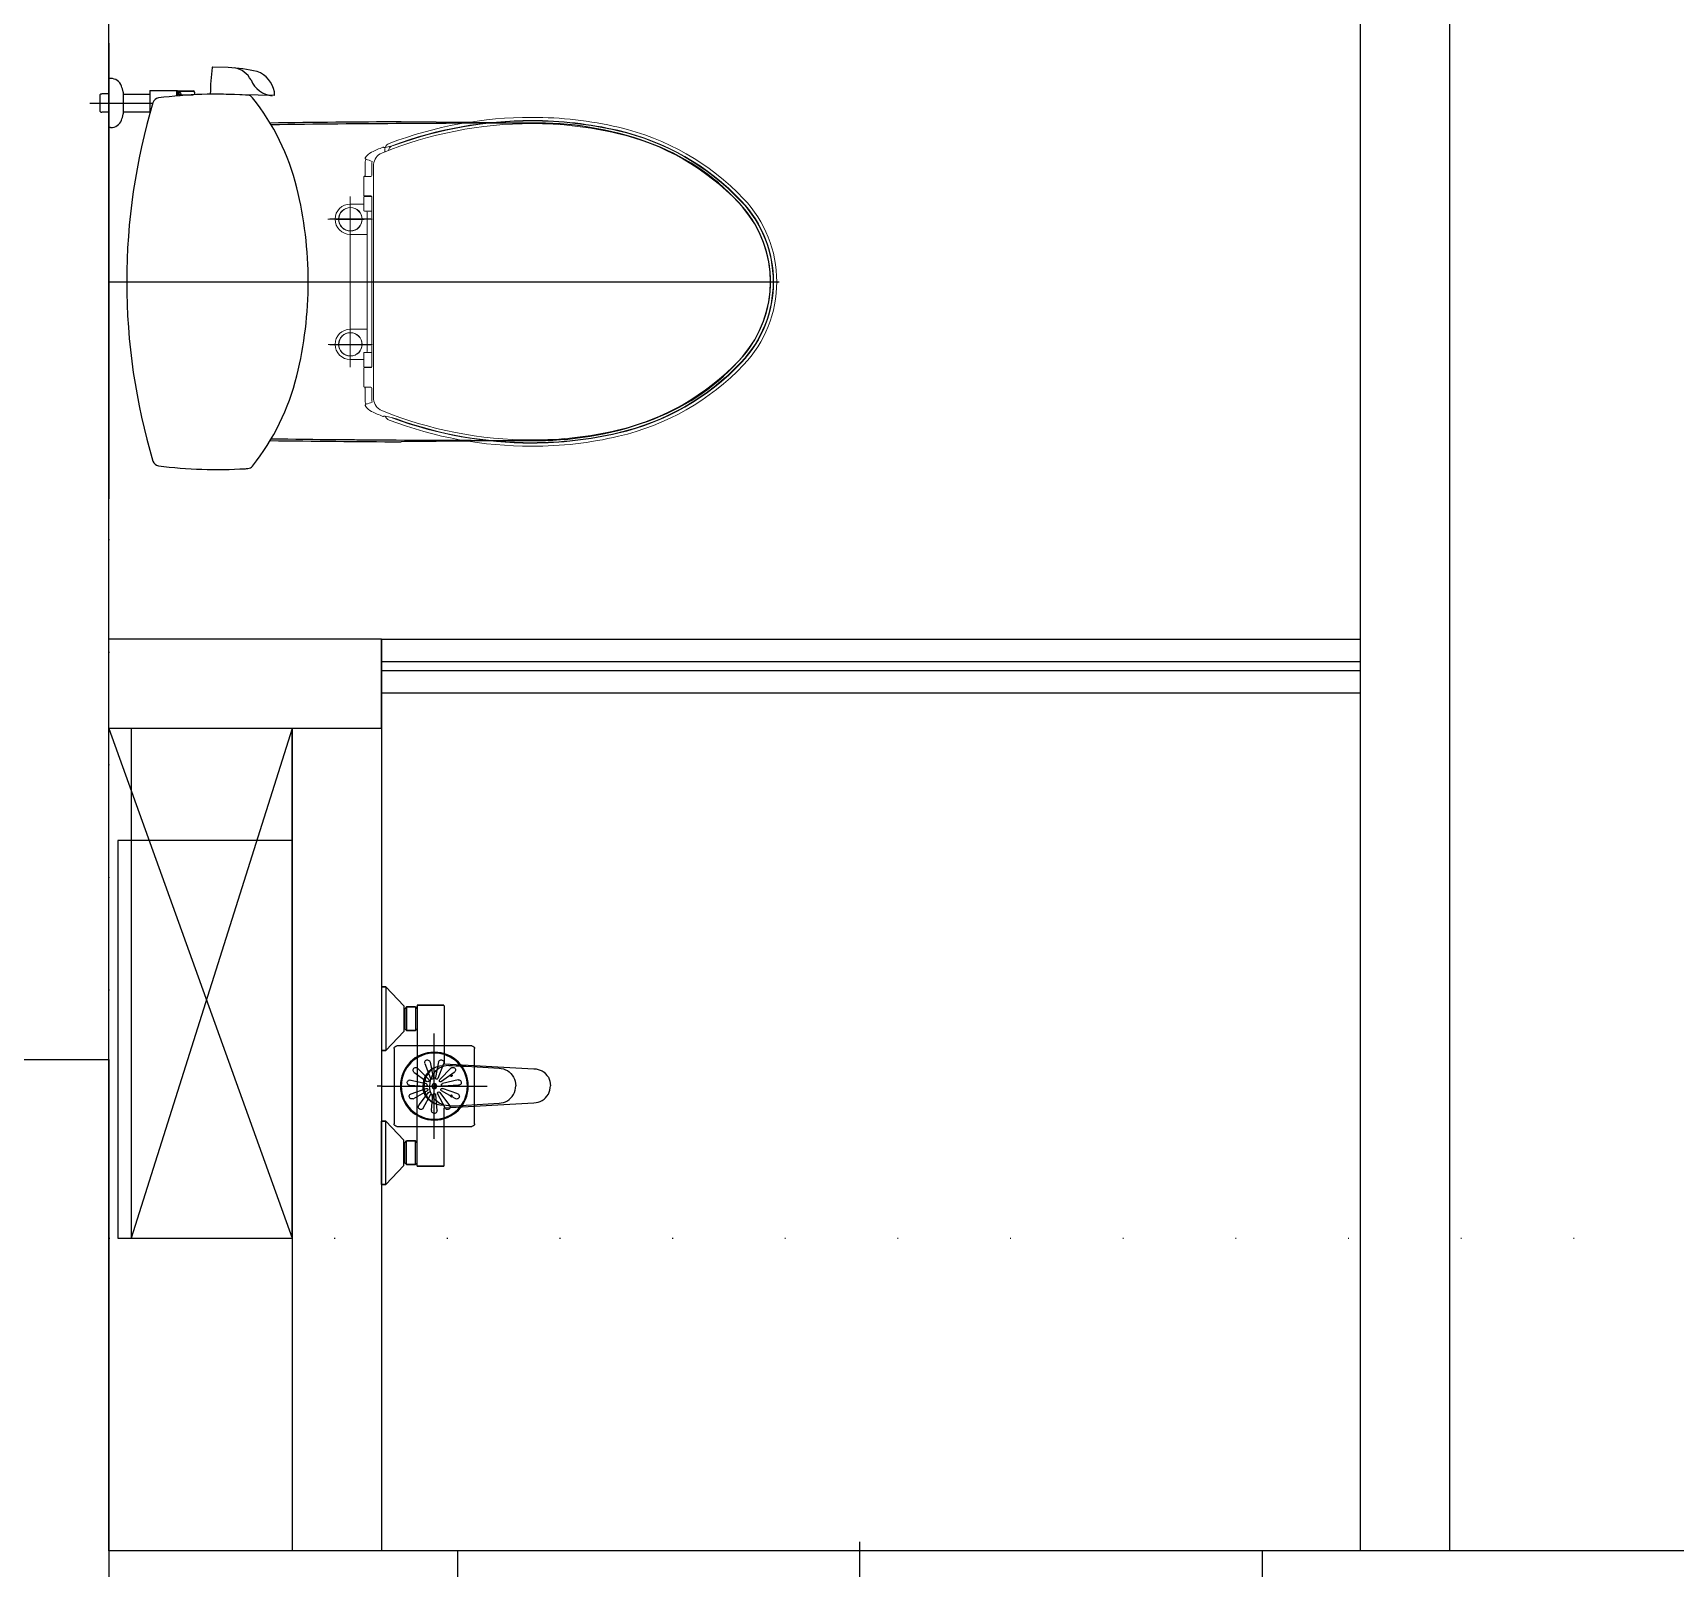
# Model space of a CAD drawing. Header units: millimetres. Extents: x 45074 to 106565, y 51012 to 60222.
# Drawn here: x 104256.9 to 104440.5, y 56368.6 to 56540.4 of the extents above; entities that cross this region are included whole.
import ezdxf

# ---------------------------------------------------------------- set-up
doc = ezdxf.new("R2010")
doc.units = ezdxf.units.MM
doc.header["$LTSCALE"] = 50
doc.header["$MEASUREMENT"] = 0
doc.linetypes.add('DASH_CENTER', pattern=[14, 11, -1, 1, -1])
doc.linetypes.add('DOT', pattern=[0.25, 0, -0.25])
doc.layers.get('0').update_dxf_attribs({"color": 8, "linetype": 'CONTINUOUS'})
doc.layers.add('00', color=7, linetype='DOT')

# ---------------------------------------------------------------- blocks, each defined once
blk = doc.blocks.new('*U31', base_point=(551700.96, 44174.06))
for p, q in [((551700.96, 44185.56), (551700.96, 44165.56)), ((551655.96, 44166.56), (551655.96, 44181.56)), ((551655.96, 44181.56), (551745.96, 44181.56)), ((551661.96, 44181.56), (551661.96, 44169.56)), ((551739.96, 44181.56), (551739.96, 44169.56)), ((551745.96, 44166.56), (551745.96, 44181.56)), ((551661.96, 44177.56), (551704.96, 44177.56)), ((551739.96, 44173.56), (551696.96, 44173.56)), ((551655.96, 44169.56), (551745.96, 44169.56)), ((551655.96, 44166.56), (551745.96, 44166.56))]:
    blk.add_line(p, q)
blk = doc.blocks.new('1247A')
for p, q in [((-13298.51, 8267.25), (-13298.01, 8267.25)), ((-13298.01, 8267.25), (-13298.51, 8267.25)), ((-13298.51, 8267.25), (-13298.51, 8267.12)), ((-13298.51, 8267.12), (-13298.51, 8266.77)), ((-13298.51, 8266.77), (-13298.51, 8266.2)), ((-13298.51, 8266.2), (-13298.51, 8265.46)), ((-13298.01, 8267.25), (-13296.01, 8265.12)), ((-13298.01, 8267.25), (-13296.01, 8265.12)), ((-13298.01, 8267.25), (-13298.01, 8267.12)), ((-13298.01, 8267.12), (-13298.01, 8266.77)), ((-13298.01, 8266.77), (-13298.01, 8266.2)), ((-13298.01, 8266.2), (-13298.01, 8265.46)), ((-13298.51, 8265.46), (-13298.51, 8264.61)), ((-13298.51, 8264.61), (-13298.51, 8263.7)), ((-13298.01, 8265.46), (-13298.01, 8264.61)), ((-13298.01, 8264.61), (-13298.01, 8263.7)), ((-13296.01, 8265.12), (-13296.01, 8265.07)), ((-13296.01, 8265.07), (-13296.01, 8264.93)), ((-13296.01, 8264.93), (-13296.01, 8264.82)), ((-13296.01, 8264.93), (-13296.01, 8264.7)), ((-13296.01, 8264.82), (-13295.91, 8264.82)), ((-13296.01, 8264.82), (-13296.01, 8264.77)), ((-13295.91, 8264.82), (-13296.01, 8264.82)), ((-13296.01, 8264.77), (-13296.01, 8264.66)), ((-13296.01, 8264.7), (-13296.01, 8264.41)), ((-13296.01, 8264.66), (-13296.01, 8264.49)), ((-13296.01, 8264.49), (-13296.01, 8264.26)), ((-13296.01, 8264.41), (-13296.01, 8264.06)), ((-13296.01, 8264.26), (-13296.01, 8263.98)), ((-13295.71, 8265.02), (-13295.91, 8264.82)), ((-13295.91, 8264.82), (-13295.91, 8264.77)), ((-13295.91, 8264.77), (-13295.91, 8264.66)), ((-13295.91, 8264.66), (-13295.91, 8264.49)), ((-13295.91, 8264.49), (-13295.91, 8264.26)), ((-13295.91, 8264.26), (-13295.91, 8263.98)), ((-13295.71, 8265.02), (-13295.51, 8265.02)), ((-13295.51, 8265.02), (-13295.71, 8265.02)), ((-13295.71, 8265.02), (-13295.71, 8264.97)), ((-13295.71, 8264.97), (-13295.71, 8262.38)), ((-13295.51, 8265.02), (-13295.21, 8265.02)), ((-13295.21, 8265.02), (-13295.51, 8265.02)), ((-13294.91, 8265.02), (-13295.21, 8265.02)), ((-13295.21, 8265.02), (-13294.91, 8265.02)), ((-13294.91, 8265.02), (-13294.71, 8265.02)), ((-13294.71, 8265.02), (-13294.91, 8265.02)), ((-13294.71, 8265.02), (-13294.51, 8264.82)), ((-13294.71, 8265.02), (-13294.71, 8264.97)), ((-13294.71, 8264.97), (-13294.71, 8262.38)), ((-13294.01, 8265.2), (-13294.51, 8265.2)), ((-13294.51, 8265.2), (-13294.01, 8265.2)), ((-13294.51, 8265.2), (-13294.51, 8265.14)), ((-13294.51, 8265.14), (-13294.51, 8256.2)), ((-13294.51, 8265.14), (-13294.51, 8256.2)), ((-13293.51, 8265.2), (-13294.01, 8265.2)), ((-13294.01, 8265.2), (-13293.51, 8265.2)), ((-13293, 8265.2), (-13293.51, 8265.2)), ((-13293.51, 8265.2), (-13293, 8265.2)), ((-13293, 8265.2), (-13292.54, 8265.2)), ((-13292.54, 8265.2), (-13293, 8265.2)), ((-13292.54, 8265.2), (-13292.13, 8265.2)), ((-13292.13, 8265.2), (-13292.54, 8265.2)), ((-13292.13, 8265.2), (-13291.82, 8265.2)), ((-13291.82, 8265.2), (-13292.13, 8265.2)), ((-13291.82, 8265.2), (-13291.63, 8265.2)), ((-13291.63, 8265.2), (-13291.82, 8265.2)), ((-13291.63, 8265.2), (-13291.55, 8265.2)), ((-13291.55, 8265.2), (-13291.63, 8265.2)), ((-13291.55, 8265.2), (-13291.51, 8265.14)), ((-13291.51, 8265.14), (-13291.51, 8258.66)), ((-13291.51, 8265.14), (-13291.51, 8258.66)), ((-13298.51, 8263.7), (-13298.51, 8262.79)), ((-13298.51, 8262.79), (-13298.51, 8261.93)), ((-13298.01, 8263.7), (-13298.01, 8262.79)), ((-13298.01, 8262.79), (-13298.01, 8261.93)), ((-13296.01, 8262.28), (-13298.01, 8260.15)), ((-13296.01, 8264.06), (-13296.01, 8263.7)), ((-13296.01, 8263.98), (-13296.01, 8263.7)), ((-13296.01, 8263.7), (-13296.01, 8263.33)), ((-13296.01, 8263.7), (-13296.01, 8263.42)), ((-13296.01, 8263.42), (-13296.01, 8263.14)), ((-13296.01, 8263.33), (-13296.01, 8262.99)), ((-13296.01, 8263.14), (-13296.01, 8262.91)), ((-13296.01, 8262.99), (-13296.01, 8262.7)), ((-13296.01, 8262.91), (-13296.01, 8262.74)), ((-13296.01, 8262.74), (-13296.01, 8262.62)), ((-13296.01, 8262.7), (-13296.01, 8262.47)), ((-13296.01, 8262.62), (-13296.01, 8262.58)), ((-13296.01, 8262.58), (-13296.01, 8262.47)), ((-13296.01, 8262.58), (-13295.91, 8262.58)), ((-13295.91, 8262.58), (-13296.01, 8262.58)), ((-13296.01, 8262.47), (-13296.01, 8262.33)), ((-13296.01, 8262.33), (-13296.01, 8262.28)), ((-13295.91, 8263.98), (-13295.91, 8263.7)), ((-13295.91, 8263.7), (-13295.91, 8263.42)), ((-13295.91, 8263.42), (-13295.91, 8263.14)), ((-13295.91, 8263.14), (-13295.91, 8262.91)), ((-13295.91, 8262.91), (-13295.91, 8262.74)), ((-13295.91, 8262.74), (-13295.91, 8262.62)), ((-13295.91, 8262.62), (-13295.91, 8262.58)), ((-13295.91, 8262.58), (-13295.71, 8262.38)), ((-13295.21, 8262.38), (-13295.71, 8262.38)), ((-13295.71, 8262.38), (-13295.21, 8262.38)), ((-13294.91, 8262.38), (-13295.21, 8262.38)), ((-13295.21, 8262.38), (-13294.91, 8262.38)), ((-13294.91, 8262.38), (-13294.71, 8262.38)), ((-13294.71, 8262.38), (-13294.91, 8262.38)), ((-13294.51, 8262.58), (-13294.71, 8262.38)), ((-13298.51, 8261.93), (-13298.51, 8261.19)), ((-13298.51, 8261.19), (-13298.51, 8260.63)), ((-13298.51, 8260.63), (-13298.51, 8260.28)), ((-13298.01, 8261.93), (-13298.01, 8261.19)), ((-13298.01, 8261.19), (-13298.01, 8260.63)), ((-13298.01, 8260.63), (-13298.01, 8260.28)), ((-13298.51, 8260.28), (-13298.51, 8260.15)), ((-13298.51, 8260.15), (-13298.01, 8260.15)), ((-13298.01, 8260.15), (-13298.51, 8260.15)), ((-13298.51, 8252.25), (-13298.51, 8260.15)), ((-13298.01, 8260.28), (-13298.01, 8260.15)), ((-13291.51, 8258.66), (-13281.48, 8258.1)), ((-13293.82, 8256.76), (-13293.9, 8256.2)), ((-13293.61, 8257.29), (-13293.82, 8256.76)), ((-13293.67, 8256.76), (-13293.72, 8256.49)), ((-13293.58, 8257.04), (-13293.67, 8256.76)), ((-13293.27, 8257.76), (-13293.61, 8257.29)), ((-13293.48, 8257.29), (-13293.58, 8257.04)), ((-13293.32, 8257.54), (-13293.48, 8257.29)), ((-13293.14, 8257.75), (-13293.32, 8257.54)), ((-13292.81, 8258.11), (-13293.27, 8257.76)), ((-13292.95, 8257.94), (-13293.14, 8257.75)), ((-13293.05, 8256.78), (-13293.11, 8256.5)), ((-13292.97, 8257.06), (-13293.05, 8256.78)), ((-13292.85, 8257.33), (-13292.97, 8257.06)), ((-13292.72, 8258.11), (-13292.95, 8257.94)), ((-13292.69, 8257.57), (-13292.85, 8257.33)), ((-13292.29, 8258.32), (-13292.81, 8258.11)), ((-13292.48, 8258.22), (-13292.72, 8258.11)), ((-13292.5, 8257.79), (-13292.69, 8257.57)), ((-13292.3, 8257.98), (-13292.5, 8257.79)), ((-13292.06, 8258.16), (-13292.3, 8257.98)), ((-13291.98, 8258.37), (-13292.29, 8258.32)), ((-13291.98, 8258.37), (-13292.29, 8258.32)), ((-13291.81, 8258.28), (-13292.06, 8258.16)), ((-13291.28, 8258.43), (-13291.98, 8258.37)), ((-13291.55, 8258.37), (-13291.81, 8258.28)), ((-13291.28, 8258.43), (-13291.55, 8258.37)), ((-13290.99, 8258.46), (-13291.28, 8258.43)), ((-13290.99, 8258.46), (-13290.58, 8258.45)), ((-13290.79, 8257.38), (-13290.8, 8257.36)), ((-13290.8, 8257.36), (-13290.8, 8257.33)), ((-13290.8, 8257.33), (-13290.8, 8257.31)), ((-13290.8, 8257.31), (-13290.79, 8257.28)), ((-13290.77, 8257.41), (-13290.79, 8257.38)), ((-13290.79, 8257.28), (-13290.77, 8257.26)), ((-13290.75, 8257.42), (-13290.77, 8257.41)), ((-13290.77, 8257.26), (-13290.75, 8257.25)), ((-13290.72, 8257.43), (-13290.75, 8257.42)), ((-13290.75, 8257.25), (-13290.72, 8257.24)), ((-13290.7, 8257.43), (-13290.72, 8257.43)), ((-13290.72, 8257.24), (-13290.7, 8257.23)), ((-13290.7, 8257.43), (-13290.67, 8257.43)), ((-13290.67, 8257.24), (-13290.7, 8257.23)), ((-13290.67, 8257.43), (-13290.65, 8257.42)), ((-13290.65, 8257.25), (-13290.67, 8257.24)), ((-13290.65, 8257.42), (-13290.63, 8257.41)), ((-13290.63, 8257.26), (-13290.65, 8257.25)), ((-13290.63, 8257.41), (-13290.61, 8257.38)), ((-13290.61, 8257.28), (-13290.63, 8257.26)), ((-13290.61, 8257.38), (-13290.6, 8257.36)), ((-13290.6, 8257.31), (-13290.61, 8257.28)), ((-13290.6, 8257.36), (-13290.6, 8257.33)), ((-13290.6, 8257.33), (-13290.6, 8257.31)), ((-13290.58, 8258.45), (-13290.21, 8258.44)), ((-13290.21, 8258.44), (-13289.79, 8258.42)), ((-13289.79, 8258.42), (-13289.36, 8258.4)), ((-13289.36, 8258.4), (-13289.05, 8258.38)), ((-13289.05, 8258.38), (-13285.35, 8258.15)), ((-13285.35, 8258.15), (-13285.11, 8258.13)), ((-13285.11, 8258.13), (-13284.87, 8258.08)), ((-13284.87, 8258.08), (-13284.64, 8257.99)), ((-13284.64, 8257.99), (-13284.43, 8257.89)), ((-13284.43, 8257.89), (-13284.22, 8257.74)), ((-13284.22, 8257.74), (-13284.05, 8257.57)), ((-13284.05, 8257.57), (-13283.89, 8257.39)), ((-13283.89, 8257.39), (-13283.75, 8257.17)), ((-13283.75, 8257.17), (-13283.65, 8256.95)), ((-13283.65, 8256.95), (-13283.57, 8256.7)), ((-13281.48, 8258.1), (-13281.23, 8258.08)), ((-13281.23, 8258.08), (-13280.99, 8258.03)), ((-13280.99, 8258.03), (-13280.76, 8257.95)), ((-13280.76, 8257.95), (-13280.54, 8257.85)), ((-13280.54, 8257.85), (-13280.33, 8257.7)), ((-13280.33, 8257.7), (-13280.16, 8257.54)), ((-13280.16, 8257.54), (-13280, 8257.36)), ((-13280, 8257.36), (-13279.85, 8257.15)), ((-13279.85, 8257.15), (-13279.75, 8256.93)), ((-13279.75, 8256.93), (-13279.68, 8256.69)), ((-13279.75, 8256.93), (-13279.68, 8256.69)), ((-13294.51, 8247.26), (-13294.51, 8256.2)), ((-13294.51, 8247.26), (-13294.51, 8256.2)), ((-13293.82, 8255.64), (-13293.9, 8256.2)), ((-13293.61, 8255.11), (-13293.82, 8255.64)), ((-13293.72, 8256.49), (-13293.74, 8256.2)), ((-13293.72, 8255.91), (-13293.74, 8256.2)), ((-13293.67, 8255.64), (-13293.72, 8255.91)), ((-13293.58, 8255.36), (-13293.67, 8255.64)), ((-13293.27, 8254.64), (-13293.61, 8255.11)), ((-13293.48, 8255.11), (-13293.58, 8255.36)), ((-13293.32, 8254.86), (-13293.48, 8255.11)), ((-13293.11, 8256.5), (-13293.13, 8256.2)), ((-13293.11, 8255.9), (-13293.13, 8256.2)), ((-13293.05, 8255.62), (-13293.11, 8255.9)), ((-13292.97, 8255.34), (-13293.05, 8255.62)), ((-13292.85, 8255.07), (-13292.97, 8255.34)), ((-13292.69, 8254.83), (-13292.85, 8255.07)), ((-13290.8, 8255.09), (-13290.79, 8255.11)), ((-13290.8, 8255.07), (-13290.8, 8255.09)), ((-13290.8, 8255.04), (-13290.8, 8255.07)), ((-13290.79, 8255.02), (-13290.8, 8255.04)), ((-13290.79, 8255.11), (-13290.77, 8255.14)), ((-13290.77, 8254.99), (-13290.79, 8255.02)), ((-13290.77, 8255.14), (-13290.75, 8255.15)), ((-13290.75, 8254.98), (-13290.77, 8254.99)), ((-13290.75, 8255.15), (-13290.72, 8255.16)), ((-13290.72, 8254.97), (-13290.75, 8254.98)), ((-13290.72, 8255.16), (-13290.7, 8255.17)), ((-13290.7, 8254.97), (-13290.72, 8254.97)), ((-13290.67, 8255.16), (-13290.7, 8255.17)), ((-13290.7, 8254.97), (-13290.67, 8254.97)), ((-13290.65, 8255.15), (-13290.67, 8255.16)), ((-13290.67, 8254.97), (-13290.65, 8254.98)), ((-13290.63, 8255.14), (-13290.65, 8255.15)), ((-13290.65, 8254.98), (-13290.63, 8254.99)), ((-13290.61, 8255.11), (-13290.63, 8255.14)), ((-13290.63, 8254.99), (-13290.61, 8255.02)), ((-13290.6, 8255.09), (-13290.61, 8255.11)), ((-13290.61, 8255.02), (-13290.6, 8255.04)), ((-13290.6, 8255.07), (-13290.6, 8255.09)), ((-13290.6, 8255.04), (-13290.6, 8255.07)), ((-13284.05, 8254.83), (-13283.89, 8255.01)), ((-13283.89, 8255.01), (-13283.75, 8255.23)), ((-13283.75, 8255.23), (-13283.65, 8255.45)), ((-13283.65, 8255.45), (-13283.57, 8255.7)), ((-13283.57, 8256.7), (-13283.52, 8256.46)), ((-13283.57, 8255.7), (-13283.52, 8255.94)), ((-13283.52, 8256.46), (-13283.5, 8256.2)), ((-13283.52, 8255.94), (-13283.5, 8256.2)), ((-13280.16, 8254.86), (-13280, 8255.04)), ((-13280, 8255.04), (-13279.85, 8255.25)), ((-13279.85, 8255.25), (-13279.75, 8255.47)), ((-13279.75, 8255.47), (-13279.68, 8255.71)), ((-13279.75, 8255.47), (-13279.68, 8255.71)), ((-13279.68, 8256.69), (-13279.63, 8256.45)), ((-13279.68, 8256.69), (-13279.63, 8256.45)), ((-13279.68, 8255.71), (-13279.63, 8255.95)), ((-13279.68, 8255.71), (-13279.63, 8255.95)), ((-13279.63, 8256.45), (-13279.61, 8256.2)), ((-13279.63, 8256.45), (-13279.61, 8256.2)), ((-13279.63, 8255.95), (-13279.61, 8256.2)), ((-13279.63, 8255.95), (-13279.61, 8256.2)), ((-13293.14, 8254.65), (-13293.32, 8254.86)), ((-13292.81, 8254.29), (-13293.27, 8254.64)), ((-13292.95, 8254.46), (-13293.14, 8254.65)), ((-13292.72, 8254.29), (-13292.95, 8254.46)), ((-13292.29, 8254.08), (-13292.81, 8254.29)), ((-13292.48, 8254.18), (-13292.72, 8254.29)), ((-13292.5, 8254.61), (-13292.69, 8254.83)), ((-13292.3, 8254.42), (-13292.5, 8254.61)), ((-13292.06, 8254.24), (-13292.3, 8254.42)), ((-13291.98, 8254.03), (-13292.29, 8254.08)), ((-13291.98, 8254.03), (-13292.29, 8254.08)), ((-13291.81, 8254.12), (-13292.06, 8254.24)), ((-13291.28, 8253.96), (-13291.98, 8254.03)), ((-13291.55, 8254.03), (-13291.81, 8254.12)), ((-13291.28, 8253.96), (-13291.55, 8254.03)), ((-13291.51, 8253.74), (-13281.48, 8254.3)), ((-13291.51, 8247.26), (-13291.51, 8253.74)), ((-13291.51, 8247.26), (-13291.51, 8253.74)), ((-13290.99, 8253.94), (-13291.28, 8253.96)), ((-13290.99, 8253.94), (-13290.58, 8253.95)), ((-13290.58, 8253.95), (-13290.21, 8253.96)), ((-13290.21, 8253.96), (-13289.79, 8253.98)), ((-13289.79, 8253.98), (-13289.36, 8254)), ((-13289.36, 8254), (-13289.05, 8254.02)), ((-13289.05, 8254.02), (-13285.35, 8254.25)), ((-13285.35, 8254.25), (-13285.11, 8254.27)), ((-13285.11, 8254.27), (-13284.87, 8254.32)), ((-13284.87, 8254.32), (-13284.64, 8254.41)), ((-13284.64, 8254.41), (-13284.43, 8254.51)), ((-13284.43, 8254.51), (-13284.22, 8254.66)), ((-13284.22, 8254.66), (-13284.05, 8254.83)), ((-13281.48, 8254.3), (-13281.23, 8254.32)), ((-13281.23, 8254.32), (-13280.99, 8254.37)), ((-13280.99, 8254.37), (-13280.76, 8254.45)), ((-13280.76, 8254.45), (-13280.54, 8254.55)), ((-13280.54, 8254.55), (-13280.33, 8254.7)), ((-13280.33, 8254.7), (-13280.16, 8254.86)), ((-13298.01, 8252.25), (-13298.51, 8252.25)), ((-13298.51, 8252.12), (-13298.51, 8252.25)), ((-13298.51, 8252.25), (-13298.01, 8252.25)), ((-13298.51, 8251.77), (-13298.51, 8252.12)), ((-13298.51, 8251.2), (-13298.51, 8251.77)), ((-13296.01, 8250.12), (-13298.01, 8252.25)), ((-13298.01, 8252.12), (-13298.01, 8252.25)), ((-13298.01, 8251.77), (-13298.01, 8252.12)), ((-13298.01, 8251.2), (-13298.01, 8251.77)), ((-13298.51, 8250.46), (-13298.51, 8251.2)), ((-13298.51, 8249.61), (-13298.51, 8250.46)), ((-13298.51, 8248.7), (-13298.51, 8249.61)), ((-13298.01, 8250.46), (-13298.01, 8251.2)), ((-13298.01, 8249.61), (-13298.01, 8250.46)), ((-13298.01, 8248.7), (-13298.01, 8249.61)), ((-13296.01, 8250.07), (-13296.01, 8250.12)), ((-13296.01, 8249.93), (-13296.01, 8250.07)), ((-13296.01, 8249.7), (-13296.01, 8249.93)), ((-13296.01, 8249.82), (-13296.01, 8249.93)), ((-13295.91, 8249.82), (-13296.01, 8249.82)), ((-13296.01, 8249.77), (-13296.01, 8249.82)), ((-13296.01, 8249.82), (-13295.91, 8249.82)), ((-13296.01, 8249.66), (-13296.01, 8249.77)), ((-13296.01, 8249.41), (-13296.01, 8249.7)), ((-13296.01, 8249.49), (-13296.01, 8249.66)), ((-13296.01, 8249.26), (-13296.01, 8249.49)), ((-13296.01, 8249.06), (-13296.01, 8249.41)), ((-13295.91, 8249.82), (-13295.71, 8250.02)), ((-13295.91, 8249.77), (-13295.91, 8249.82)), ((-13295.91, 8249.66), (-13295.91, 8249.77)), ((-13295.91, 8249.49), (-13295.91, 8249.66)), ((-13295.91, 8249.26), (-13295.91, 8249.49)), ((-13295.71, 8250.02), (-13295.21, 8250.02)), ((-13295.71, 8247.43), (-13295.71, 8250.02)), ((-13295.21, 8250.02), (-13295.71, 8250.02)), ((-13295.21, 8250.02), (-13294.91, 8250.02)), ((-13294.91, 8250.02), (-13295.21, 8250.02)), ((-13294.71, 8250.02), (-13294.91, 8250.02)), ((-13294.91, 8250.02), (-13294.71, 8250.02)), ((-13294.51, 8249.82), (-13294.71, 8250.02)), ((-13294.71, 8247.43), (-13294.71, 8250.02)), ((-13298.51, 8247.79), (-13298.51, 8248.7)), ((-13298.51, 8246.93), (-13298.51, 8247.79)), ((-13298.01, 8247.79), (-13298.01, 8248.7)), ((-13298.01, 8246.93), (-13298.01, 8247.79)), ((-13296.01, 8248.98), (-13296.01, 8249.26)), ((-13296.01, 8248.7), (-13296.01, 8249.06)), ((-13296.01, 8248.7), (-13296.01, 8248.98)), ((-13296.01, 8248.42), (-13296.01, 8248.7)), ((-13296.01, 8248.33), (-13296.01, 8248.7)), ((-13296.01, 8248.14), (-13296.01, 8248.42)), ((-13296.01, 8247.99), (-13296.01, 8248.33)), ((-13296.01, 8247.91), (-13296.01, 8248.14)), ((-13296.01, 8247.7), (-13296.01, 8247.99)), ((-13296.01, 8247.74), (-13296.01, 8247.91)), ((-13296.01, 8247.62), (-13296.01, 8247.74)), ((-13296.01, 8247.47), (-13296.01, 8247.7)), ((-13296.01, 8247.58), (-13296.01, 8247.62)), ((-13295.91, 8247.58), (-13296.01, 8247.58)), ((-13296.01, 8247.58), (-13295.91, 8247.58)), ((-13296.01, 8247.47), (-13296.01, 8247.58)), ((-13295.91, 8248.98), (-13295.91, 8249.26)), ((-13295.91, 8248.7), (-13295.91, 8248.98)), ((-13295.91, 8248.42), (-13295.91, 8248.7)), ((-13295.91, 8248.14), (-13295.91, 8248.42)), ((-13295.91, 8247.91), (-13295.91, 8248.14)), ((-13295.91, 8247.74), (-13295.91, 8247.91)), ((-13295.91, 8247.62), (-13295.91, 8247.74)), ((-13295.91, 8247.58), (-13295.91, 8247.62)), ((-13295.71, 8247.38), (-13295.91, 8247.58)), ((-13294.71, 8247.38), (-13294.51, 8247.58)), ((-13298.51, 8246.19), (-13298.51, 8246.93)), ((-13298.51, 8245.63), (-13298.51, 8246.19)), ((-13298.01, 8245.15), (-13296.01, 8247.28)), ((-13298.01, 8245.15), (-13296.01, 8247.28)), ((-13298.01, 8246.19), (-13298.01, 8246.93)), ((-13298.01, 8245.63), (-13298.01, 8246.19)), ((-13296.01, 8247.33), (-13296.01, 8247.47)), ((-13296.01, 8247.28), (-13296.01, 8247.33)), ((-13295.71, 8247.38), (-13295.71, 8247.43)), ((-13295.51, 8247.38), (-13295.71, 8247.38)), ((-13295.71, 8247.38), (-13295.51, 8247.38)), ((-13295.21, 8247.38), (-13295.51, 8247.38)), ((-13295.51, 8247.38), (-13295.21, 8247.38)), ((-13295.21, 8247.38), (-13294.91, 8247.38)), ((-13294.91, 8247.38), (-13295.21, 8247.38)), ((-13294.71, 8247.38), (-13294.91, 8247.38)), ((-13294.91, 8247.38), (-13294.71, 8247.38)), ((-13294.71, 8247.38), (-13294.71, 8247.43)), ((-13294.51, 8247.2), (-13294.51, 8247.26)), ((-13294.51, 8247.2), (-13294.01, 8247.2)), ((-13294.01, 8247.2), (-13294.51, 8247.2)), ((-13294.01, 8247.2), (-13293.51, 8247.2)), ((-13293.51, 8247.2), (-13294.01, 8247.2)), ((-13293.51, 8247.2), (-13293, 8247.2)), ((-13293, 8247.2), (-13293.51, 8247.2)), ((-13292.54, 8247.2), (-13293, 8247.2)), ((-13293, 8247.2), (-13292.54, 8247.2)), ((-13292.13, 8247.2), (-13292.54, 8247.2)), ((-13292.54, 8247.2), (-13292.13, 8247.2)), ((-13291.82, 8247.2), (-13292.13, 8247.2)), ((-13292.13, 8247.2), (-13291.82, 8247.2)), ((-13291.63, 8247.2), (-13291.82, 8247.2)), ((-13291.82, 8247.2), (-13291.63, 8247.2)), ((-13291.55, 8247.2), (-13291.63, 8247.2)), ((-13291.63, 8247.2), (-13291.55, 8247.2)), ((-13291.55, 8247.2), (-13291.51, 8247.26)), ((-13298.51, 8245.28), (-13298.51, 8245.63)), ((-13298.51, 8245.15), (-13298.51, 8245.28)), ((-13298.01, 8245.15), (-13298.51, 8245.15)), ((-13298.51, 8245.15), (-13298.01, 8245.15)), ((-13298.01, 8245.28), (-13298.01, 8245.63)), ((-13298.01, 8245.15), (-13298.01, 8245.28))]:
    blk.add_line(p, q)
at = {"color": 3}
blk.add_line((-13298.51, 8256.25), (-13299.01, 8256.25), dxfattribs=at)
blk = doc.blocks.new('10D')
at = {"color": 9, "true_color": 0xc9c9c9}
for p, q in [((-31147.14, 14853.07), (-31138.74, 14853.07)), ((-31147.44, 14844.37), (-31147.44, 14852.77)), ((-31143.24, 14851.27), (-31143.09, 14849.52)), ((-31142.64, 14851.32), (-31142.79, 14849.52)), ((-31138.44, 14852.77), (-31138.44, 14844.37)), ((-31145.52, 14849.42), (-31143.87, 14848.83)), ((-31145.32, 14849.99), (-31143.75, 14849.1)), ((-31144.65, 14850.68), (-31143.58, 14849.29)), ((-31144.18, 14851.05), (-31143.33, 14849.45)), ((-31141.73, 14851), (-31142.56, 14849.45)), ((-31141.21, 14850.72), (-31142.3, 14849.29)), ((-31140.61, 14849.96), (-31142.14, 14849.1)), ((-31140.32, 14849.44), (-31142.02, 14848.83)), ((-31145.71, 14848.48), (-31143.91, 14848.59)), ((-31145.57, 14847.89), (-31143.86, 14848.29)), ((-31145.22, 14847), (-31143.76, 14848.06)), ((-31144.79, 14846.58), (-31143.56, 14847.84)), ((-31144.01, 14846.02), (-31143.36, 14847.7)), ((-31143.42, 14845.9), (-31143.07, 14847.62)), ((-31143.14, 14848.62), (-31143.14, 14848.52)), ((-31143.14, 14848.62), (-31143.04, 14848.62)), ((-31143.14, 14848.52), (-31143.09, 14848.52)), ((-31143.14, 14848.52), (-31143.04, 14848.52)), ((-31142.99, 14848.77), (-31142.89, 14848.77)), ((-31142.99, 14848.67), (-31142.99, 14848.77)), ((-31142.99, 14848.38), (-31142.99, 14848.47)), ((-31142.99, 14848.38), (-31142.89, 14848.38)), ((-31142.89, 14848.67), (-31142.89, 14848.77)), ((-31142.89, 14848.38), (-31142.89, 14848.47)), ((-31142.75, 14848.62), (-31142.84, 14848.62)), ((-31142.75, 14848.52), (-31142.84, 14848.52)), ((-31142.46, 14845.85), (-31142.82, 14847.62)), ((-31142.79, 14848.52), (-31142.75, 14848.52)), ((-31142.75, 14848.62), (-31142.75, 14848.52)), ((-31141.9, 14846.06), (-31142.53, 14847.7)), ((-31141.06, 14846.54), (-31142.32, 14847.84)), ((-31140.71, 14847.03), (-31142.13, 14848.06)), ((-31140.26, 14847.88), (-31142.03, 14848.29)), ((-31140.23, 14848.48), (-31141.98, 14848.59)), ((-31138.74, 14844.07), (-31147.14, 14844.07))]:
    blk.add_line(p, q, dxfattribs=at)
at = {"color": 8}
for p, q in [((-31142.94, 14854.47), (-31142.94, 14842.67)), ((-31148.84, 14848.57), (-31137.04, 14848.57))]:
    blk.add_line(p, q, dxfattribs=at)
at = {"color": 9, "true_color": 0xc9c9c9}
for radius in [3.8, 3.7, 0.275]:
    blk.add_circle((-31142.94, 14848.57), radius, dxfattribs=at)
for centre, radius, start, end in [((-31147.14, 14852.77), 0.3, 90, 180), ((-31138.74, 14852.77), 0.3, 0, 90), ((-31144.43, 14850.89), 0.3, 32.7273, 222.2546), ((-31142.94, 14851.32), 0.3, 0, 189.5273), ((-31141.46, 14850.89), 0.3, 327.2727, 156.8), ((-31145.45, 14849.71), 0.3, 65.4545, 254.9818), ((-31143.46, 14849.37), 0.15, 212.7273, 32.7273), ((-31142.94, 14849.52), 0.15, 180, 0), ((-31142.43, 14849.37), 0.15, 147.2727, 327.2727), ((-31140.44, 14849.71), 0.3, 294.5455, 124.0727), ((-31145.67, 14848.18), 0.3, 98.1818, 287.7091), ((-31143.88, 14848.44), 0.15, 278.1818, 98.1818), ((-31143.81, 14848.97), 0.15, 245.4545, 65.4545), ((-31143.66, 14847.95), 0.15, 310.9091, 130.9091), ((-31143.21, 14847.66), 0.15, 343.6364, 163.6364), ((-31143.04, 14848.67), 0.05, 270, 0), ((-31143.04, 14848.47), 0.05, 0, 90), ((-31142.84, 14848.67), 0.05, 180, 270), ((-31142.84, 14848.47), 0.05, 90, 180), ((-31142.68, 14847.66), 0.15, 16.3636, 196.3636), ((-31142.23, 14847.95), 0.15, 49.0909, 229.0909), ((-31142.08, 14848.97), 0.15, 114.5455, 294.5455), ((-31142, 14848.44), 0.15, 81.8182, 261.8182), ((-31140.22, 14848.18), 0.3, 261.8182, 91.3455), ((-31145.02, 14846.77), 0.3, 130.9091, 320.4364), ((-31143.72, 14845.93), 0.3, 163.6364, 353.1636), ((-31142.17, 14845.93), 0.3, 196.3636, 25.8909), ((-31140.87, 14846.77), 0.3, 229.0909, 58.6182), ((-31147.14, 14844.37), 0.3, 180, 270), ((-31138.74, 14844.37), 0.3, 270, 0)]:
    blk.add_arc(centre, radius, start, end, dxfattribs=at)

msp = doc.modelspace()

# ---------------------------------------------------------------- linework, layer by layer
for p, q in [((104405.357, 56370.566), (104405.357, 56635.566)), ((104415.357, 56370.566), (104415.357, 56635.566)), ((104265.357, 56370.566), (104265.357, 56625.566)), ((104265.357, 56539.279), (104265.357, 56488.299)), ((104278.717, 56536.541), (104276.962, 56536.576)), ((104264.357, 56533.473), (104264.477, 56533.593)), ((104264.477, 56533.593), (104264.588, 56533.596)), ((104265.357, 56533.596), (104264.588, 56533.596)), ((104265.357, 56529.816), (104265.357, 56535.316)), ((104265.557, 56535.316), (104265.357, 56535.316)), ((104266.953, 56533.808), (104266.867, 56534.169)), ((104266.957, 56533.766), (104266.957, 56533.596)), ((104266.957, 56533.596), (104266.957, 56531.536)), ((104266.957, 56533.566), (104269.957, 56533.566)), ((104269.957, 56533.966), (104272.957, 56533.966)), ((104269.957, 56533.966), (104269.957, 56531.457)), ((104272.957, 56533.966), (104272.957, 56533.358)), ((104272.957, 56533.358), (104272.957, 56533.846)), ((104273.021, 56533.886), (104273.021, 56533.363)), ((104273.061, 56533.926), (104274.781, 56533.926)), ((104273.181, 56533.852), (104273.181, 56533.533)), ((104273.206, 56533.867), (104273.368, 56533.685)), ((104273.221, 56533.892), (104274.781, 56533.892)), ((104273.392, 56533.523), (104273.302, 56533.497)), ((104273.368, 56533.685), (104273.421, 56533.571)), ((104273.421, 56533.571), (104273.392, 56533.523)), ((104274.941, 56533.766), (104274.941, 56533.494)), ((104276.707, 56533.581), (104283.852, 56533.439)), ((104283.902, 56533.492), (104283.88, 56533.824)), ((104263.217, 56532.566), (104270.278, 56532.566)), ((104264.357, 56533.473), (104264.357, 56531.66)), ((104273.021, 56533.446), (104272.973, 56533.446)), ((104273.221, 56533.493), (104274.781, 56533.493)), ((104264.357, 56531.66), (104264.477, 56531.54)), ((104264.477, 56531.54), (104264.59, 56531.536)), ((104265.357, 56531.536), (104264.59, 56531.536)), ((104265.557, 56529.816), (104265.357, 56529.832)), ((104266.867, 56530.963), (104266.953, 56531.325)), ((104266.957, 56531.566), (104269.957, 56531.566)), ((104266.957, 56531.536), (104266.957, 56531.367)), ((104340.058, 56512.566), (104340.058, 56512.466)), ((104295.857, 56472.566), (104265.357, 56472.566)), ((104295.857, 56462.566), (104295.857, 56472.566)), ((104265.357, 56462.566), (104285.857, 56405.566)), ((104285.857, 56462.566), (104267.857, 56405.566)), ((104267.857, 56405.566), (104285.857, 56405.566)), ((104304.357, 56370.566), (104265.357, 56370.566)), ((104656.357, 56370.566), (104394.357, 56370.566))]:
    msp.add_line(p, q)
at = {"linetype": 'Continuous'}
for p, q in [((104305.895, 56530.391), (104298.058, 56530.469)), ((104305.895, 56494.742), (104298.058, 56494.664))]:
    msp.add_line(p, q, dxfattribs=at)
at = {"ltscale": 50}
for p, q in [((104313.357, 56530.316), (104305.895, 56530.391)), ((104313.357, 56494.816), (104305.895, 56494.742))]:
    msp.add_line(p, q, dxfattribs=at)
at = {"lineweight": 13}
for p, q in [((104296.211, 56527.303), (104296.211, 56527.099)), ((104293.982, 56524.366), (104293.962, 56524.366)), ((104294.654, 56524.366), (104293.982, 56524.366)), ((104294.009, 56524.466), (104294.009, 56525.719)), ((104294.754, 56524.466), (104294.754, 56525.719)), ((104294.961, 56512.566), (104294.961, 56525.582)), ((104293.862, 56524.266), (104293.862, 56522.266)), ((104293.861, 56521.266), (104292.361, 56521.266)), ((104293.861, 56521.316), (104293.861, 56522.016)), ((104293.861, 56520.566), (104293.861, 56521.316)), ((104293.961, 56522.116), (104294.74, 56522.116)), ((104293.962, 56522.166), (104294.654, 56522.166)), ((104294.754, 56512.566), (104294.754, 56522.069)), ((104293.961, 56520.466), (104294.008, 56520.466)), ((104294.008, 56520.466), (104294.754, 56520.466)), ((104294.008, 56520.466), (104294.139, 56520.466)), ((104294.239, 56520.366), (104294.239, 56517.916)), ((104292.361, 56517.866), (104294.239, 56517.866)), ((104294.239, 56517.916), (104294.239, 56507.216)), ((104294.754, 56512.566), (104294.754, 56503.064)), ((104294.961, 56512.566), (104294.961, 56499.551)), ((104292.361, 56507.266), (104294.239, 56507.266)), ((104294.239, 56507.216), (104294.239, 56504.766)), ((104293.861, 56504.566), (104293.861, 56503.816)), ((104293.961, 56504.666), (104294.008, 56504.666)), ((104294.008, 56504.666), (104294.139, 56504.666)), ((104294.008, 56504.666), (104294.754, 56504.666)), ((104293.861, 56503.866), (104292.361, 56503.866)), ((104293.861, 56503.816), (104293.861, 56503.116)), ((104293.862, 56500.866), (104293.862, 56502.866)), ((104293.961, 56503.016), (104294.74, 56503.016)), ((104293.962, 56502.966), (104294.654, 56502.966)), ((104293.982, 56500.766), (104293.962, 56500.766)), ((104294.654, 56500.766), (104293.982, 56500.766)), ((104294.009, 56500.666), (104294.009, 56499.414)), ((104294.754, 56500.666), (104294.754, 56499.414))]:
    msp.add_line(p, q, dxfattribs=at)
at = {"linetype": 'DASH_CENTER', "lineweight": 13, "ltscale": 5}
for p, q in [((104292.358, 56503.016), (104292.358, 56522.116)), ((104289.858, 56519.566), (104294.858, 56519.566)), ((104290.467, 56519.566), (104293.92, 56519.566)), ((104289.887, 56505.566), (104294.858, 56505.566))]:
    msp.add_line(p, q, dxfattribs=at)
at = {"ltscale": 3}
for p, q in [((104294.658, 56519.566), (104290.058, 56519.566)), ((104290.781, 56519.566), (104293.92, 56519.566)), ((104290.058, 56505.566), (104294.658, 56505.566)), ((104290.717, 56505.566), (104293.91, 56505.566))]:
    msp.add_line(p, q, dxfattribs=at)
at = {"linetype": 'DASH_CENTER', "ltscale": 5}
msp.add_line((104265.357, 56512.566), (104340.32, 56512.566), dxfattribs=at)
at = {"extrusion": (0, 0, -1)}
for p, q in [((104295.857, 56472.566), (104265.357, 56472.566)), ((104295.857, 56472.566), (104295.857, 56370.566)), ((104295.857, 56472.566), (104405.357, 56472.566)), ((104295.857, 56470.066), (104405.357, 56470.066)), ((104295.857, 56469.066), (104405.357, 56469.066)), ((104295.857, 56466.566), (104405.357, 56466.566)), ((104285.857, 56462.566), (104265.357, 56462.566)), ((104295.857, 56462.566), (104265.357, 56462.566)), ((104285.857, 56462.566), (104285.857, 56370.566))]:
    msp.add_line(p, q, dxfattribs=at)
for points in [[(104267.857, 56405.566), (104285.857, 56405.566), (104285.857, 56462.566), (104267.857, 56462.566)], [(104266.357, 56405.566), (104285.857, 56405.566), (104285.857, 56450.066), (104266.357, 56450.066)], [(104265.357, 56355.566), (104195.357, 56355.566), (104195.357, 56425.566), (104265.357, 56425.566)]]:
    msp.add_lwpolyline(points, close=True)
at = {"lineweight": 13}
for centre in [(104292.376, 56519.566), (104292.372, 56505.566)]:
    msp.add_circle(centre, 1.32, dxfattribs=at)
for centre, radius, start, end in [((104298.936, 56533.525), 22.228, 172.22554, 179.85699), ((104276.961, 56536.526), 0.05, 88.86103, 173.25784), ((104277.84, 56518.408), 18.154, 76.90967, 87.23236), ((104278.873, 56533.873), 2.705, 28.08502, 78.15686), ((104280.951, 56533.286), 2.978, 10.41435, 70.35634), ((104265.557, 56534.016), 1.3, 20.46157, 90), ((104264.405, 56533.586), 2.53, 13.32192, 20.46157), ((104266.777, 56533.766), 0.18, 0.00072, 13.32192), ((104277.458, 56482.556), 51, 86.43357, 97.37328), ((104273.061, 56533.886), 0.04, 90, 180), ((104273.221, 56533.852), 0.04, 90, 180), ((104273.221, 56533.533), 0.04, 180, 270), ((104274.781, 56533.766), 0.16, 0, 90), ((104274.781, 56533.732), 0.16, 0, 90), ((104283.876, 56536.204), 2.822, 202.00531, 265.17423), ((104337.358, 56512.556), 70, 163.35634, 180), ((104271.009, 56532.391), 0.75, 97.37328, 163.35634), ((104272.973, 56533.486), 0.04, 246.42182, 270), ((104274.781, 56533.333), 0.16, 76.5396, 90), ((104277.458, 56482.556), 51, 86.12457, 86.43357), ((104280.854, 56532.692), 0.75, 38.50993, 86.12457), ((104260.939, 56516.845), 26.2, 13.78376, 38.50993), ((104283.853, 56533.489), 0.05, 268.86103, 3.86103), ((104265.557, 56531.116), 1.3, 270, 339.53843), ((104264.405, 56531.546), 2.53, 339.53843, 346.67808), ((104266.777, 56531.367), 0.18, 346.67808, 0.00072), ((104243.458, 56512.556), 44.2, 0, 13.78376), ((104337.358, 56512.556), 70, 180, 196.64366), ((104243.458, 56512.576), 44.2, 346.21624, 0), ((104260.684, 56508.381), 26.47, 321.6433, 346.15289), ((104271.009, 56492.722), 0.75, 196.64366, 262.62672), ((104277.458, 56542.556), 51, 262.62672, 273.56643), ((104277.458, 56542.556), 51, 273.56643, 273.87543), ((104280.854, 56492.421), 0.75, 273.87543, 321.49007)]:
    msp.add_arc(centre, radius, start, end)
at = {"linetype": 'Continuous'}
for centre, radius, start, end in [((104313.358, 54080.189), 2450.327, 90.35776, 90.700502), ((104313.358, 54080.189), 2450.127, 90.000006, 90.697798), ((104313.358, 58944.944), 2450.127, 269.302281, 269.814041), ((104313.358, 58944.944), 2450.127, 269.302281, 269.999996), ((104313.358, 58944.944), 2450.327, 269.29959, 269.64224), ((104313.358, 58944.944), 2450.327, 269.29959, 269.64224)]:
    msp.add_arc(centre, radius, start, end, dxfattribs=at)
at = {"lineweight": 13}
for centre, radius, start, end in [((104312.661, 56485.966), 44.3, 90, 112.24109), ((104312.661, 56485.966), 45, 90, 110.7366), ((104312.661, 56485.966), 44.65, 90, 110.35138), ((104312.661, 56485.966), 44.6, 90, 109.84879), ((104312.661, 56487.966), 43, 76.945, 90), ((104312.661, 56487.966), 42.65, 76.945, 90), ((104312.661, 56487.966), 42.6, 76.945, 90), ((104312.661, 56487.966), 42.3, 76.945, 90), ((104316.05, 56502.579), 28, 43.53571, 76.945), ((104297.011, 56527.303), 0.8, 110.7366, 157.93139), ((104316.05, 56502.579), 27.3, 43.53571, 76.945), ((104316.05, 56502.579), 27.6, 43.53571, 76.945), ((104316.05, 56502.579), 27.65, 43.53571, 76.945), ((104295.597, 56525.68), 1.589, 157.9507, 178.59567), ((104294.15, 56526.39), 0.116, 163.07547, 257.00208), ((104295.53, 56525.537), 1.735, 116.85658, 149.25374), ((104292.681, 56521.5), 4.991, 64.98084, 73.18939), ((104313.604, 56484.935), 46.176, 112.40031, 114.10253), ((104296.461, 56525.582), 1.5, 112.24109, 175.2583), ((104296.038, 56527.552), 0.0811, 63.74792, 112.4858), ((104295.874, 56527.27), 0.407, 56.28157, 60.49049), ((104296.198, 56528.05), 0.453, 257.46083, 277.71072), ((104297.011, 56527.303), 0.8, 157.95063, 180), ((104295.428, 56533.601), 6.056, 277.87762, 277.99019), ((104295.428, 56533.601), 6.056, 277.99019, 290.18647), ((104297.011, 56527.303), 0.8, 157.93139, 157.95063), ((104297.411, 56527.079), 0.8, 123.25439, 166.55354), ((104297.411, 56527.079), 0.8, 110.35138, 123.25439), ((104293.962, 56524.266), 0.1, 90, 180), ((104293.778, 56524.475), 0.231, 332.03973, 357.94761), ((104294.654, 56524.466), 0.1, 270, 0), ((104295.865, 56525.734), 1.111, 164.98666, 180.76326), ((104296.461, 56525.582), 1.5, 175.2583, 180), ((104292.361, 56519.566), 1.7, 90, 270), ((104292.376, 56519.566), 1.3, 227.20382, 222.79618), ((104293.961, 56522.016), 0.1, 90, 180), ((104293.962, 56522.266), 0.1, 180, 269.99999), ((104294.654, 56522.066), 0.1, 29.99913, 90), ((104294.654, 56522.066), 0.1, 1.28639, 29.99913), ((104326.561, 56512.566), 12.8, 316.46429, 43.53571), ((104326.561, 56512.566), 13.1, 0, 43.53571), ((104326.561, 56512.566), 13.15, 316.46429, 43.53571), ((104326.561, 56512.566), 13.5, 0, 43.53571), ((104293.961, 56520.566), 0.1, 180, 270), ((104294.139, 56520.366), 0.1, 0, 90), ((104326.561, 56512.566), 13.1, 316.46429, 0), ((104326.561, 56512.566), 13.5, 316.46429, 0), ((104292.361, 56505.566), 1.7, 90, 270), ((104292.372, 56505.566), 1.3, 227.20382, 222.79618), ((104293.961, 56504.566), 0.1, 90, 180), ((104294.139, 56504.766), 0.1, 270, 0), ((104293.961, 56503.116), 0.1, 180, 270), ((104293.962, 56502.866), 0.1, 90.00001, 180), ((104294.654, 56503.066), 0.1, 270, 330.00087), ((104294.654, 56503.066), 0.1, 330.00087, 358.71361), ((104316.05, 56522.554), 27.3, 283.055, 316.46429), ((104316.05, 56522.554), 27.6, 283.055, 316.46429), ((104316.05, 56522.554), 27.65, 283.055, 316.46429), ((104316.05, 56522.554), 28, 283.055, 316.46429), ((104293.962, 56500.866), 0.1, 180, 270), ((104293.778, 56500.658), 0.231, 2.05239, 27.96027), ((104294.654, 56500.666), 0.1, 0, 90), ((104295.597, 56499.453), 1.589, 181.40433, 202.0493), ((104294.15, 56498.743), 0.116, 102.99792, 196.92453), ((104295.53, 56499.596), 1.735, 210.74626, 243.14342), ((104292.681, 56503.633), 4.991, 286.81061, 295.01916), ((104295.865, 56499.399), 1.111, 179.23674, 195.01334), ((104296.461, 56499.551), 1.5, 180, 184.7417), ((104296.461, 56499.551), 1.5, 184.7417, 247.75891), ((104313.604, 56540.198), 46.176, 245.89747, 247.59969), ((104312.661, 56539.166), 44.3, 247.75891, 270), ((104296.038, 56497.581), 0.0811, 247.5142, 296.25208), ((104295.874, 56497.862), 0.407, 299.50951, 303.71843), ((104296.198, 56497.082), 0.453, 82.28928, 102.53917), ((104295.428, 56491.532), 6.056, 82.00981, 82.12238), ((104295.428, 56491.532), 6.056, 75.29928, 82.00981), ((104297.011, 56497.83), 0.8, 202.06861, 249.2634), ((104312.661, 56539.166), 45, 249.2634, 270), ((104297.411, 56498.054), 0.8, 236.08438, 249.64862), ((104295.428, 56491.532), 6.056, 69.81353, 75.29928), ((104312.661, 56539.166), 44.65, 249.64862, 270), ((104312.661, 56539.166), 44.6, 250.15121, 270), ((104312.661, 56537.166), 42.3, 270, 283.055), ((104312.661, 56537.166), 42.6, 270, 283.055), ((104312.661, 56537.166), 42.65, 270, 283.055), ((104312.661, 56537.166), 43, 270, 283.055)]:
    msp.add_arc(centre, radius, start, end, dxfattribs=at)
at = {"ltscale": 50}
for centre, radius, start, end in [((104313.357, 56494.316), 36, 68.74572, 90.01697), ((104317.345, 56504.568), 25, 40.96448, 68.74573), ((104326.557, 56512.566), 12.8, 319.03551, 40.96449), ((104317.345, 56520.565), 25, 291.25427, 319.03552), ((104313.357, 56530.816), 36, 269.99998, 291.25428)]:
    msp.add_arc(centre, radius, start, end, dxfattribs=at)
at = {"layer": '00'}
for p, q in [((104265.357, 57025.566), (104265.357, 56425.566)), ((104265.357, 56405.566), (104762.857, 56405.566))]:
    msp.add_line(p, q, dxfattribs=at)
msp.add_lwpolyline([(104265.357, 56355.566), (104195.357, 56355.566), (104195.357, 56425.566), (104265.357, 56425.566)], close=True, dxfattribs=at)

# ---------------------------------------------------------------- block references
at = {"xscale": -1, "rotation": 180}
for name, p in [('1247A', (117594.364, 64678.816)), ('10D', (135444.702, 71271.138))]:
    msp.add_blockref(name, p, dxfattribs=at)
at = {"rotation": 180}
msp.add_blockref('*U31', (104349.357, 56363.066), dxfattribs=at)

doc.saveas('drawing.dxf')
